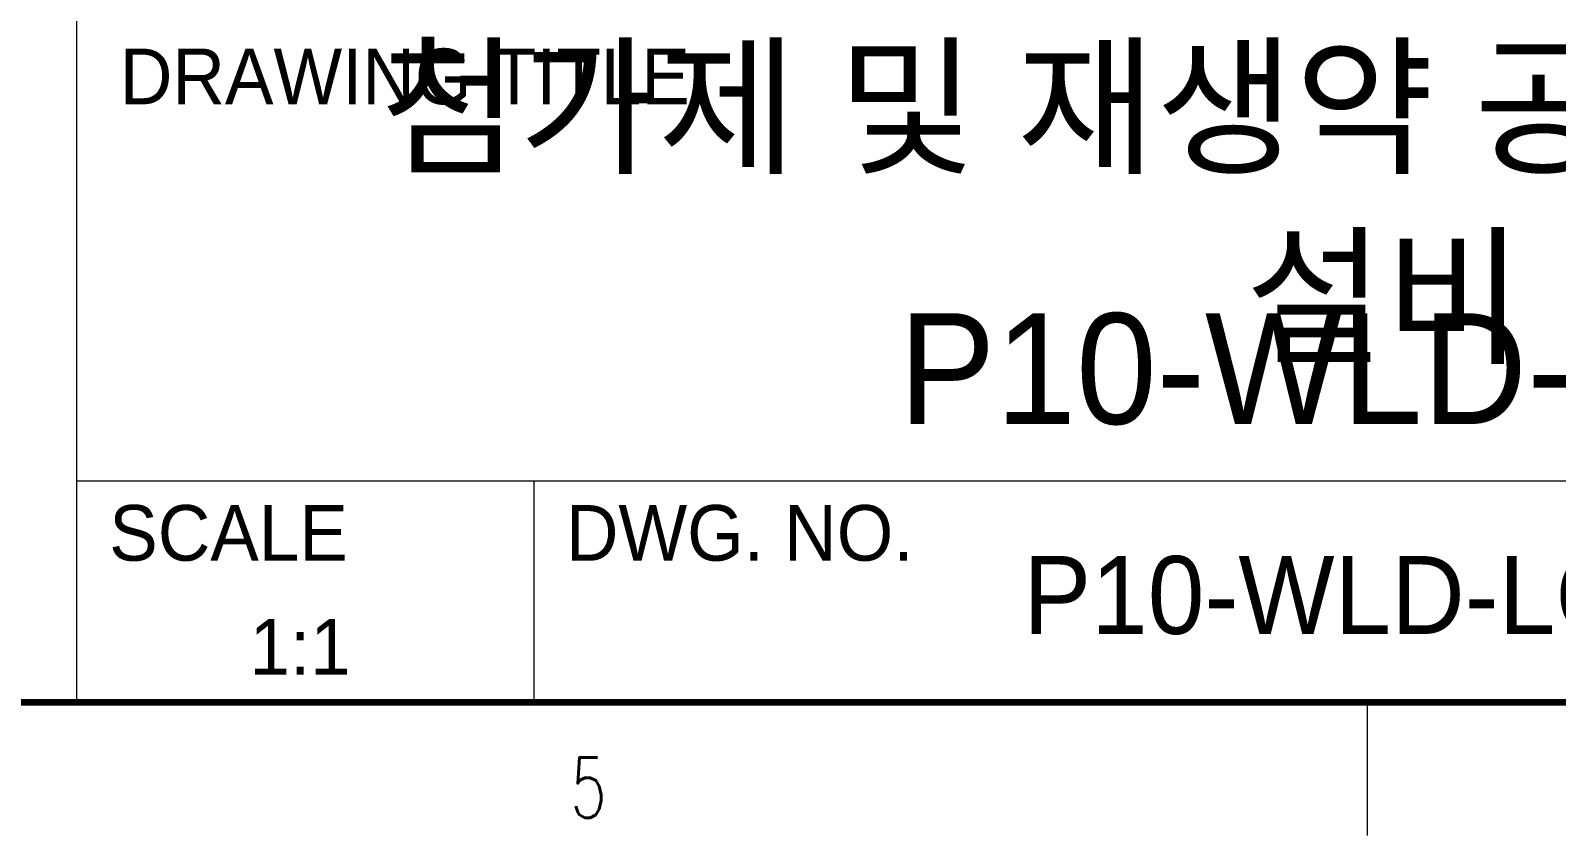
# Model space of a CAD drawing. Header units: millimetres. Extents: x 0 to 280, y 0 to 198.
# Drawn here: x 193.28 to 239, y -0.02 to 24.1 of the extents above; entities that cross this region are included whole.
import ezdxf
from ezdxf.enums import TextEntityAlignment as Align

# ---------------------------------------------------------------- set-up
doc = ezdxf.new("R2010")
doc.units = ezdxf.units.MM
doc.header["$LTSCALE"] = 0.666667
doc.layers.get('0').update_dxf_attribs({"color": 8, "lineweight": 9, "true_color": 0x808080})
doc.layers.add('글씨', color=4, linetype='Continuous', lineweight=9, true_color=0x00ffff)
doc.styles.add('텍스트 스타일484', font='Gulim.ttf')
doc.styles.add('텍스트 스타일493', font='ROMANS.shx', dxfattribs={"width": 0.7})
doc.styles.add('텍스트 스타일507', font='Gulim.ttf')
doc.styles.add('텍스트 스타일510', font='Gulim.ttf')
doc.styles.add('텍스트 스타일512', font='Gulim.ttf')
doc.styles.add('텍스트 스타일514', font='Gulim.ttf', dxfattribs={"width": 0.7})
doc.styles.add('텍스트 스타일53', font='Gulim.ttf')

# ---------------------------------------------------------------- blocks, each defined once
blk = doc.blocks.new('경계 HAS-A3 경계라인')
for p, q in [((291.995, 291.025), (291.995, 5.952)), ((350, 5.952), (350, -0.023))]:
    blk.add_line(p, q)
at = {"lineweight": 100}
blk.add_line((409.995, 5.952), (10.005, 5.952), dxfattribs=at)
at = {"style": '텍스트 스타일493', "width": 0.7}
blk.add_text('5', height=2.7, dxfattribs=at).set_placement((315, 2.124), align=Align.MIDDLE_CENTER)
blk = doc.blocks.new('제목 블록 HAS-A3-PART-제목')
for p, q in [((582.839, 46.51), (464.839, 46.51)), ((485.383, 46.51), (485.383, 36.555)), ((464.839, 36.555), (582.839, 36.555))]:
    blk.add_line(p, q)
at = {"style": '텍스트 스타일53'}
for s, p in [('DRAWING TITLE', (466.781, 63.445)), ('SCALE', (466.303, 42.93)), ('DWG. NO.', (486.828, 42.93))]:
    blk.add_text(s, height=2.5, dxfattribs=at).set_placement(p)
at = {"color": 3, "true_color": 0x00ff00, "style": '텍스트 스타일512'}
for tag, p in [('S01_PART_NO_001', (466.885, 208.232)), ('S02_DESCRIPTION_001', (495.518, 208.23)), ('재질_001', (536.504, 208.228)), ('S16_QUANTITY_001', (557.036, 208.23))]:
    blk.add_attdef(tag, p, '', height=2.49, dxfattribs=at)
at = {"color": 3, "true_color": 0x00ff00, "style": '텍스트 스타일514', "width": 0.7}
blk.add_attdef('S05_REMARK_001', (566.492, 208.233), '', height=2.49, dxfattribs=at)
at = {"layer": '글씨', "color": 3, "true_color": 0x00ff00, "style": '텍스트 스타일53'}
blk.add_text('1:1', height=2.5, dxfattribs=at).set_placement((474.883, 39.055), align=Align.MIDDLE_CENTER)
at = {"layer": '글씨', "color": 3, "true_color": 0x00ff00}
for tag, p, height, style in [('S07_PROJECT_NAME_001', (502.137, 114.535), 4.2, '텍스트 스타일507'), ('S08_DRAWING_TITLE-01_001', (478.369, 65.151), 4.98, '텍스트 스타일510'), ('S08_DRAWING_TITLE-01_002', (517.267, 56.626), 4.98, '텍스트 스타일510'), ('S09_DRAWING_TITLE-02_001', (501.79, 49.073), 4.98, '텍스트 스타일510'), ('S03_DWG_NO_001', (507.38, 39.64), 3.5, '텍스트 스타일484'), ('S06_REV_001', (575.353, 37.845), 2.49, '텍스트 스타일512')]:
    blk.add_attdef(tag, p, '', height=height, dxfattribs=dict(at, style=style))

msp = doc.modelspace()

# ---------------------------------------------------------------- block references
at = {"xscale": 0.6666666666666666, "yscale": 0.6666666666666666, "zscale": 0.6666666666666666}
msp.add_blockref('경계 HAS-A3 경계라인', (0, 0), dxfattribs=at)
ref = msp.add_blockref('제목 블록 HAS-A3-PART-제목', (-115.229, -20.402), dxfattribs=dict(xscale=0.6666666666666666, yscale=0.6666666666666666, zscale=0.6666666666666666))
ref.add_attrib('S03_DWG_NO_001', 'P10-WLD-LC-P053-037', (223.025, 6.024), dxfattribs={"layer": '글씨', "color": 3, "true_color": 0x00ff00, "height": 2.33333, "style": '텍스트 스타일484'})
ref.add_attrib('S08_DRAWING_TITLE-01_001', '첨가제 및 재생약 공급 자동화', (203.752, 20.155), dxfattribs={"layer": '글씨', "color": 3, "true_color": 0x00ff00, "height": 3.32, "style": '텍스트 스타일510'})
ref.add_attrib('S09_DRAWING_TITLE-02_001', 'P10-WLD-LC', (219.298, 12.313), dxfattribs={"layer": '글씨', "color": 3, "true_color": 0x00ff00, "height": 3.32, "style": '텍스트 스타일510'})
ref.add_attrib('S08_DRAWING_TITLE-01_002', '설비', (229.684, 14.471), dxfattribs={"layer": '글씨', "color": 3, "true_color": 0x00ff00, "height": 3.32, "style": '텍스트 스타일510'})

doc.saveas('drawing.dxf')
